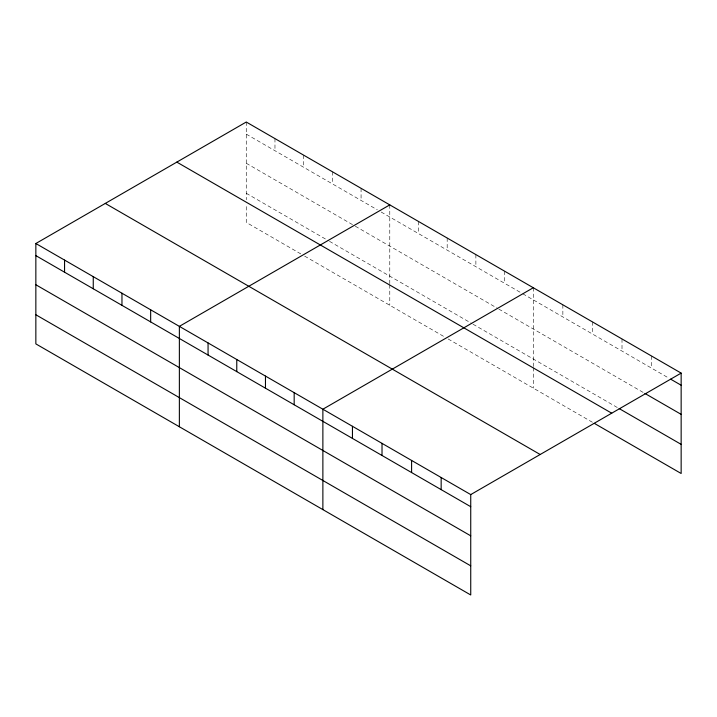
<?xml version="1.0" encoding="UTF-8"?>
<svg xmlns="http://www.w3.org/2000/svg" width="717" height="717" viewBox="0 0 717 717"><rect width="100%" height="100%" fill="white"/><g stroke="black" fill="none" stroke-linecap="round" stroke-linejoin="round"><path stroke-width="0.54" stroke-dasharray="3.58 2.69" d="M246.263 134.142L377.339 209.821M381.166 212.035L521.806 293.226M522.765 293.782L668.746 378.065M246.263 163.27L354.377 225.694M355.336 226.24L497.885 308.552M498.844 309.099L643.947 392.871M246.263 193.285L328.547 240.787M329.497 241.342L472.055 323.645M473.014 324.201L618.188 408.018M300.799 253.899L246.263 222.413L246.263 204.076M304.626 256.112L444.307 336.757M448.134 338.962L592.43 422.268M651.574 356.035L651.574 368.153M622.006 338.962L622.006 351.079M592.43 321.888L592.43 334.005M562.863 304.815L562.863 316.932M533.287 287.741L533.287 366.548M533.287 367.624L533.287 388.121M504.589 271.169L504.589 283.287M475.882 254.598L475.882 266.715M447.184 238.026L447.184 250.143M418.477 221.454L418.477 233.572M389.779 204.883L389.779 283.69M389.779 284.774L389.779 305.272M361.072 188.311L361.072 200.428M332.374 171.739L332.374 183.857M303.667 155.168L303.667 167.285M274.969 138.596L274.969 150.713M246.263 122.024L246.263 199.756"/><path stroke-width="1.08" d="M35.85 243.511L470.737 494.587L470.737 594.976L35.85 343.891L35.85 243.511L246.263 122.024L681.15 373.109L681.15 473.489L594.339 423.371M389.779 204.883L179.367 326.36L179.367 426.749M533.287 287.741L322.874 409.219L322.874 509.608M470.737 494.587L681.15 373.109M670.655 379.168L681.15 385.226M644.897 393.427L681.15 414.354M619.147 408.565L681.15 444.361M176.83 162.114L611.718 413.198M105.282 203.422L540.17 454.497M35.85 255.628L470.737 506.704M35.85 284.757L470.737 535.832M35.85 314.763L470.737 565.847M441.161 477.513L441.161 489.63M411.594 460.439L411.594 472.557M382.018 443.366L382.018 455.483M352.45 426.292L352.45 438.41M294.176 392.647L294.176 404.764M265.469 376.075L265.469 388.193M236.771 359.504L236.771 371.63M208.064 342.932L208.064 355.058M150.66 309.789L150.66 321.915M121.962 293.217L121.962 305.343M93.255 276.654L93.255 288.772M64.557 260.083L64.557 272.2"/></g></svg>
